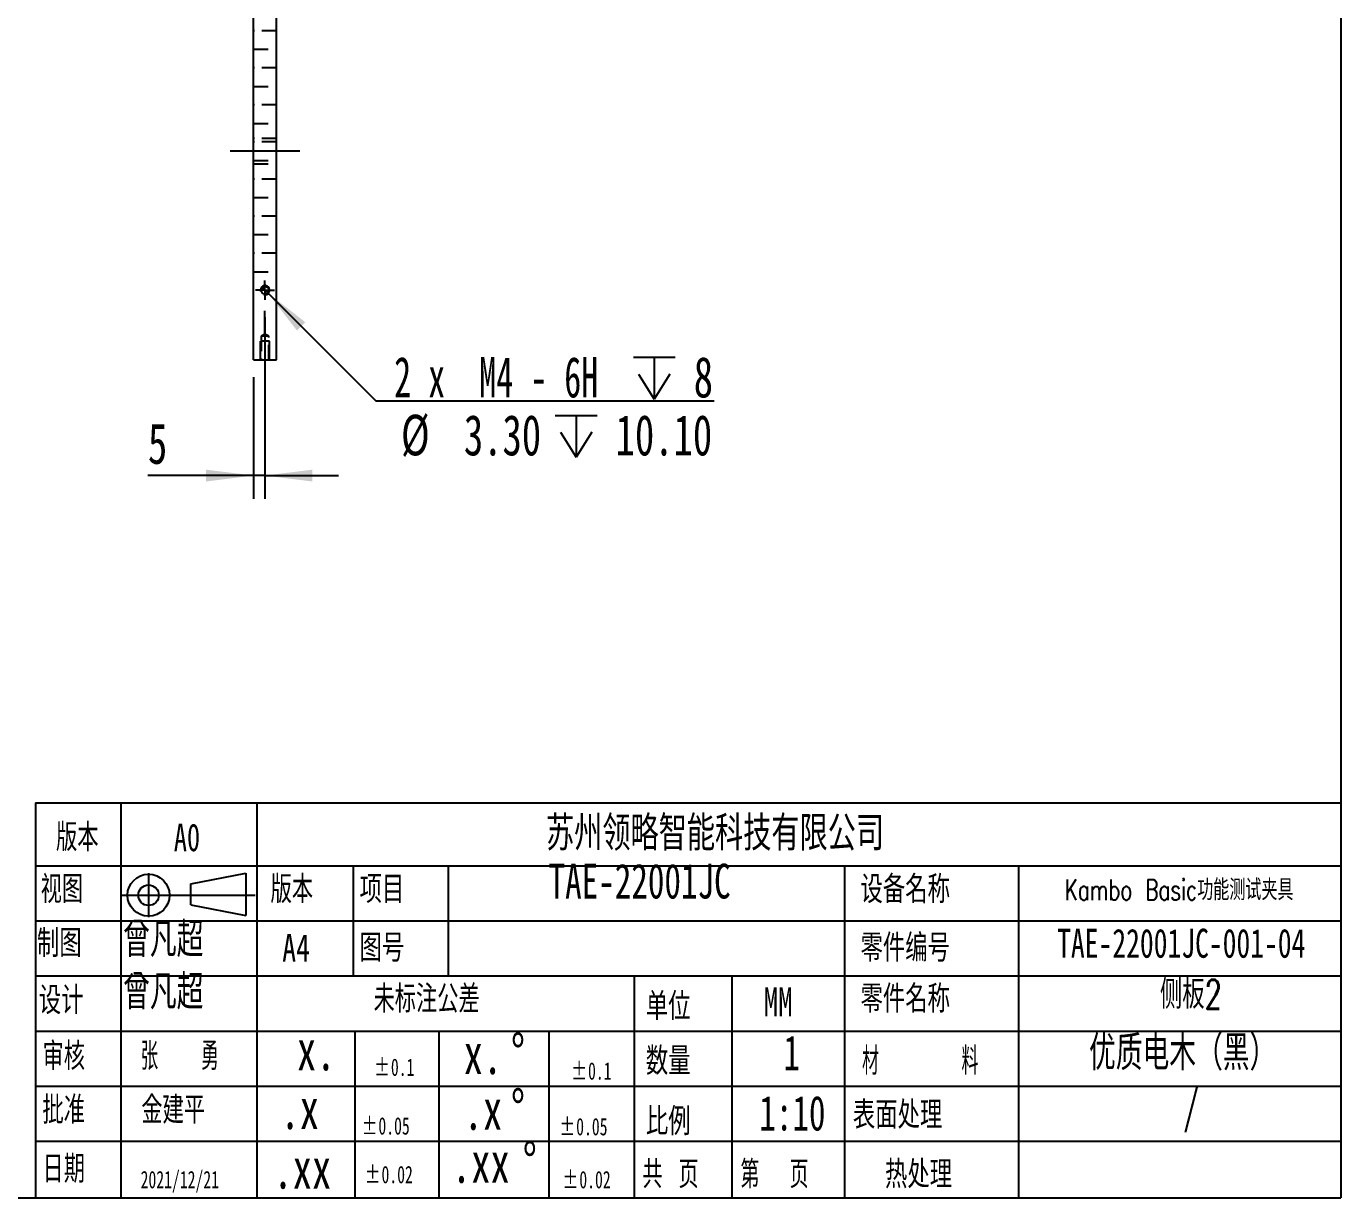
# Model space of a CAD drawing. Extents: x 2 to 292, y 3 to 207.
# Drawn here: x 178.7 to 292.2, y 3.1 to 104.2 of the extents above; entities that cross this region are included whole.
import ezdxf

# ---------------------------------------------------------------- set-up
doc = ezdxf.new("R2010")
doc.units = 0
for name, pattern in [('SLD-中心线', [34.29, 30.48, -1.27, 1.27, -1.27]), ('SLD-实线', [0]), ('SLD-虚线', [1.905, 1.27, -0.635])]:
    doc.linetypes.add(name, pattern=pattern)
doc.layers.get('0').update_dxf_attribs({"linetype": 'CONTINUOUS'})
for name, color, linetype in [('FORMAT', 7, 'SLD-实线'), ('图层1', 5, 'SLD-中心线'), ('图层7', 7, 'SLD-实线'), ('图框', 7, 'SLD-实线'), ('粗实线', 7, 'SLD-实线')]:
    doc.layers.add(name, color=color, linetype=linetype)
doc.styles.add('SLDTEXTSTYLE0', font='TXT', dxfattribs={"width": 0.7, "bigfont": 'bigfont'})
doc.styles.add('SLDTEXTSTYLE1', font='TXT', dxfattribs={"width": 0.736842, "bigfont": 'bigfont'})
doc.styles.add('SLDTEXTSTYLE11', font='TXT', dxfattribs={"width": 0.616667})
doc.styles.add('SLDTEXTSTYLE2', font='TXT', dxfattribs={"width": 0.7})
doc.styles.add('SLDTEXTSTYLE3', font='TXT', dxfattribs={"width": 0.663})
doc.styles.add('SLDTEXTSTYLE4', font='TXT', dxfattribs={"width": 0.559211, "bigfont": 'bigfont'})
doc.styles.add('SLDTEXTSTYLE5', font='TXT', dxfattribs={"width": 0.736842})
doc.styles.add('SLDTEXTSTYLE7', font='TXT', dxfattribs={"width": 0.657895, "bigfont": 'bigfont'})
doc.styles.add('SLDTEXTSTYLE8', font='TXT', dxfattribs={"width": 0.618421, "bigfont": 'bigfont'})
doc.styles.add('SLDTEXTSTYLE9', font='TXT', dxfattribs={"width": 0.58, "bigfont": 'bigfont'})
doc.dimstyles.new('SLDDIMSTYLE1', dxfattribs={"dimtxt": 3.5, "dimasz": 4.08, "dimexe": 0, "dimexo": 0.0625, "dimgap": 0.875, "dimtad": 2, "dimlfac": 5, "dimrnd": 1e-09, "dimzin": 12, "dimtxsty": 'SLDTEXTSTYLE2', "dimsah": 1, "dimcen": 0.09, "dimazin": 3, "dimtfac": 1, "dimtmove": 0, "dimatfit": 3, "dimtolj": 1, "dimtzin": 12})
doc.dimstyles.new('SLDDIMSTYLE5', dxfattribs={"dimtxt": 3.5, "dimasz": 4.08, "dimexe": 0, "dimexo": 0.0625, "dimgap": 0.875, "dimtad": 0, "dimtih": 1, "dimtoh": 1, "dimdec": 6, "dimlfac": 5, "dimrnd": 1e-09, "dimzin": 12, "dimtxsty": 'SLDTEXTSTYLE2', "dimblk1": 'NONE', "dimsah": 1, "dimcen": 0, "dimazin": 3, "dimtfac": 1, "dimtmove": 0, "dimatfit": 3, "dimtolj": 1, "dimtzin": 12})

# ---------------------------------------------------------------- blocks, each defined once
blk = doc.blocks.new('SW_NOTE_0')
at = {"layer": '图层7', "color": 0, "char_height": 1.5, "attachment_point": 1, "style": 'SLDTEXTSTYLE3'}
for s, insert in [('%%p', (0, 1.93)), ('0.05', (1.44, 1.93))]:
    blk.add_mtext(s, dxfattribs=dict(at, insert=insert))
blk = doc.blocks.new('SW_NOTE_1')
at = {"layer": '图层7', "color": 0, "char_height": 1.5, "attachment_point": 1, "style": 'SLDTEXTSTYLE3'}
for s, insert in [('%%p', (0, 1.93)), ('0.02', (1.44, 1.93))]:
    blk.add_mtext(s, dxfattribs=dict(at, insert=insert))
blk = doc.blocks.new('SW_NOTE_2')
at = {"layer": '图层7', "color": 0, "char_height": 1.5, "attachment_point": 1, "style": 'SLDTEXTSTYLE3'}
for s, insert in [('%%p', (0, 1.93)), ('0.1', (1.44, 1.93))]:
    blk.add_mtext(s, dxfattribs=dict(at, insert=insert))
blk = doc.blocks.new('SW_NOTE_4')
at = {"layer": '图层7', "color": 0, "char_height": 3.5, "attachment_point": 1, "style": 'SLDTEXTSTYLE2'}
for s, insert in [('%%d', (4.07, 4.51)), ('.x', (0, 4.51))]:
    blk.add_mtext(s, dxfattribs=dict(at, insert=insert))
blk = doc.blocks.new('SW_NOTE_5')
at = {"layer": '图层7', "color": 0, "char_height": 3.5, "attachment_point": 1, "style": 'SLDTEXTSTYLE2'}
for s, insert in [('%%d', (4.07, 4.51)), ('x.', (0, 4.51))]:
    blk.add_mtext(s, dxfattribs=dict(at, insert=insert))
blk = doc.blocks.new('SW_NOTE_6')
at = {"layer": '图层7', "color": 0, "char_height": 3.5, "attachment_point": 1, "style": 'SLDTEXTSTYLE2'}
for s, insert in [('%%d', (6.11, 4.51)), ('.xx', (0, 4.51))]:
    blk.add_mtext(s, dxfattribs=dict(at, insert=insert))
blk = doc.blocks.new('SW_NOTE_7')
at = {"layer": '图层7', "color": 0, "char_height": 1.5, "attachment_point": 1, "style": 'SLDTEXTSTYLE3'}
for s, insert in [('%%p', (0, 1.93)), ('0.1', (1.44, 1.93))]:
    blk.add_mtext(s, dxfattribs=dict(at, insert=insert))
blk = doc.blocks.new('SW_NOTE_8')
at = {"layer": '图层7', "color": 0, "char_height": 1.5, "attachment_point": 1, "style": 'SLDTEXTSTYLE3'}
for s, insert in [('%%p', (0, 1.93)), ('0.05', (1.44, 1.93))]:
    blk.add_mtext(s, dxfattribs=dict(at, insert=insert))
blk = doc.blocks.new('SW_NOTE_9')
at = {"layer": '图层7', "color": 0, "char_height": 1.5, "attachment_point": 1, "style": 'SLDTEXTSTYLE3'}
for s, insert in [('%%p', (0, 1.93)), ('0.02', (1.44, 1.93))]:
    blk.add_mtext(s, dxfattribs=dict(at, insert=insert))
blk = doc.blocks.new('_D_19')
at = {"layer": '图框', "color": 5}
for p, q in [((199.35, 79.11), (199.35, 63.44)), ((198.35, 73.94), (198.35, 63.44)), ((198.35, 65.44), (189.25, 65.44)), ((199.35, 65.44), (198.35, 65.44)), ((199.35, 65.44), (205.7, 65.44))]:
    blk.add_line(p, q, dxfattribs=at)
for points in [[(198.35, 65.44), (194.27, 65.95), (194.27, 64.93)], [(199.35, 65.44), (203.43, 64.93), (203.43, 65.95)]]:
    blk.add_solid(points, dxfattribs=at)
at = {"layer": '图框', "color": 5, "insert": (189.25, 69.95), "char_height": 3.5, "attachment_point": 1, "style": 'SLDTEXTSTYLE2'}
blk.add_mtext('5', dxfattribs=at)
blk = doc.blocks.new('SW_SYMBOL_HOLE_DEPTH')
at = {"layer": '图框', "color": 0}
for p, q in [((0, 875), (800, 875)), ((400, 875), (400, 75)), ((100, 555), (400, 75)), ((700, 555), (400, 75))]:
    blk.add_line(p, q, dxfattribs=at)
blk = doc.blocks.new('_D_20')
at = {"layer": '图框', "color": 5}
for p, q in [((199.12, 81.68), (199.59, 81.21)), ((199.59, 81.21), (208.91, 71.88)), ((208.91, 71.88), (238.11, 71.88))]:
    blk.add_line(p, q, dxfattribs=at)
blk.add_solid([(199.59, 81.21), (202.11, 77.96), (202.83, 78.68)], dxfattribs=at)
at = {"layer": '图框', "color": 5, "xscale": 0.004511737089201878, "yscale": 0.004511737089201878, "zscale": 0.004511737089201878}
for p in [(231.15, 71.7), (224.41, 66.69)]:
    blk.add_blockref('SW_SYMBOL_HOLE_DEPTH', p, dxfattribs=at)
at = {"layer": '图框', "color": 5, "char_height": 3.5, "attachment_point": 1}
for s, insert, style in [('2 x  M4 - 6H', (210.5, 75.69), 'SLDTEXTSTYLE11'), ('8', (236.36, 75.69), 'SLDTEXTSTYLE2'), ('%%c', (211.09, 70.69), 'SLDTEXTSTYLE2'), ('3.30', (216.52, 70.68), 'SLDTEXTSTYLE2'), ('10.10', (229.62, 70.68), 'SLDTEXTSTYLE2')]:
    blk.add_mtext(s, dxfattribs=dict(at, insert=insert, style=style))
blk = doc.blocks.new('_NONE')
blk = doc.blocks.new('SW_CENTERMARKSYMBOL_11')
at = {"layer": '图框', "color": 0}
for p, q in [((-0.5, 0), (-0.83, 0)), ((0, 0), (-0.5, 0)), ((0, 0.5), (0, 0.83)), ((0, 0), (0, 0.5)), ((0, 0), (0, -0.5)), ((0, 0), (0.5, 0)), ((0.5, 0), (0.83, 0)), ((0, -0.5), (0, -0.83))]:
    blk.add_line(p, q, dxfattribs=at)

msp = doc.modelspace()

# ---------------------------------------------------------------- linework, layer by layer
at = {"color": 7, "linetype": 'SLD-实线'}
for p, q in [((198.35175213, 75.44225893), (198.35175213, 111.44226036)), ((200.35175209, 75.44225893), (200.35175209, 111.44226036)), ((198.95175211, 75.44225965), (198.95175211, 77.04225965)), ((198.95175211, 75.44225965), (198.95175211, 77.04225965)), ((198.95175211, 75.44225965), (198.95175211, 77.04225965)), ((199.75175211, 75.44225965), (199.75175211, 77.04225965)), ((199.75175211, 75.44225965), (199.75175211, 77.04225965)), ((199.75175211, 75.44225965), (199.75175211, 77.04225965)), ((198.35175213, 75.44225893), (200.35175209, 75.44225893))]:
    msp.add_line(p, q, dxfattribs=at)
at = {"color": 7, "linetype": 'SLD-虚线'}
for p, q in [((200.35175209, 103.84225986), (198.35175213, 103.84225986)), ((198.35175213, 102.2422596), (200.35175209, 102.2422596)), ((200.35175209, 100.64225934), (198.35175213, 100.64225934)), ((198.35175213, 99.04225982), (200.35175209, 99.04225982)), ((200.35175209, 97.44225956), (198.35175213, 97.44225956)), ((198.35175213, 95.84225967), (200.35175209, 95.84225967)), ((200.35175209, 94.54225964), (198.35175213, 94.54225964)), ((200.35175209, 94.24225969), (198.35175213, 94.24225969)), ((198.35175213, 92.64225961), (200.35175209, 92.64225961)), ((198.35175213, 92.34225966), (200.35175209, 92.34225966)), ((200.35175209, 91.04225963), (198.35175213, 91.04225963)), ((198.35175213, 89.44225974), (200.35175209, 89.44225974)), ((200.35175209, 87.84225948), (198.35175213, 87.84225948)), ((198.35175213, 86.24225996), (200.35175209, 86.24225996)), ((200.35175209, 84.6422597), (198.35175213, 84.6422597)), ((198.35175213, 83.04225943), (200.35175209, 83.04225943)), ((199.35175211, 77.66054414), (199.02175211, 77.46226035)), ((199.35175211, 77.46226035), (199.02175211, 77.46226035)), ((199.02175211, 77.46226035), (199.02175211, 75.44225893)), ((199.68175211, 77.46226035), (199.35175211, 77.66054414)), ((199.68175211, 77.46226035), (199.35175211, 77.46226035)), ((199.68175211, 75.44225893), (199.68175211, 77.46226035)), ((199.75175211, 77.04225965), (198.95175211, 77.04225965)), ((199.75175211, 77.04225965), (198.95175211, 77.04225965)), ((199.75175211, 77.04225965), (198.95175211, 77.04225965))]:
    msp.add_line(p, q, dxfattribs=at)
at = {"color": 7, "linetype": 'SLD-实线'}
msp.add_circle((199.35175211, 81.44225965), 0.33, dxfattribs=at)
msp.add_arc((199.35175211, 81.44225965), 0.4, 255, 195, dxfattribs=at)
msp.add_arc((199.35175211, 81.44225965), 0.4, 255, 195, dxfattribs=at)
at = {"layer": 'FORMAT'}
for p, q in [((186.91053514, 37.1977449), (186.91053514, 3.09596976)), ((198.66076351, 37.1977449), (198.66076351, 3.09596976)), ((179.55257361, 31.7584837), (292.20335529, 31.7584837)), ((192.95125628, 30.20082962), (197.68880438, 31.12592939)), ((197.68880438, 31.12592939), (197.68880438, 27.45903643)), ((206.95141482, 31.7584837), (206.95141482, 22.2446521)), ((215.15452135, 31.7584837), (215.15452135, 22.2446521)), ((249.36194674, 31.7584837), (249.36194674, 3.09596976)), ((264.39954193, 31.7584837), (264.39954193, 3.09596976)), ((192.95125628, 28.38413619), (192.95125628, 30.20082962)), ((192.95125628, 28.38413619), (197.68880438, 27.45903643)), ((179.55257361, 27.0015679), (292.20335529, 27.0015679)), ((179.55257361, 22.2446521), (292.20335529, 22.2446521)), ((231.2090054, 22.2446521), (231.2090054, 3.09596976)), ((239.68998533, 3.09596976), (239.68998533, 22.2446521)), ((179.55257361, 17.4877363), (292.20335529, 17.4877363)), ((207.10225364, 17.4877363), (207.10225364, 3.09596976)), ((214.37115388, 17.4877363), (214.37115388, 3.09596976)), ((223.83820805, 17.4877363), (223.83820805, 3.09596976)), ((179.55257361, 12.7308205), (292.20335529, 12.7308205)), ((179.55257361, 7.9739047), (292.20335529, 7.9739047))]:
    msp.add_line(p, q, dxfattribs=at)
at = {"layer": 'FORMAT', "linetype": 'SLD-中心线'}
for p, q in [((189.30225283, 31.12102506), (189.30225283, 27.30417597)), ((186.91053514, 29.21260052), (198.51770598, 29.21260052))]:
    msp.add_line(p, q, dxfattribs=at)
at = {"layer": 'FORMAT'}
for radius in [1.81265621, 0.88755645]:
    msp.add_circle((189.30225283, 29.21260052), radius, dxfattribs=at)
at = {"layer": '图框', "color": 5, "linetype": 'SLD-中心线', "ltscale": 2}
for p, q in [((202.35175211, 93.44225965), (196.35175211, 93.44225965)), ((199.35175211, 77.46225965), (199.35175211, 79.66054365)), ((199.35175211, 77.46225965), (199.35175211, 73.44225965))]:
    msp.add_line(p, q, dxfattribs=at)
at = {"layer": '粗实线', "color": 5}
for p in [(292.20335529, 206.5709215), (2.20335337, 3.09596976)]:
    msp.add_line(p, (292.20335529, 3.09596976), dxfattribs=at)
at = {"layer": '粗实线'}
for q in [(179.55257361, 3.09596976), (292.20335529, 37.1977449)]:
    msp.add_line((179.55257361, 37.1977449), q, dxfattribs=at)

# ---------------------------------------------------------------- block references
at = {"layer": '图层7'}
for name, p in [('SW_NOTE_5', (216.50096363, 12.75559296)), ('SW_NOTE_2', (208.78053651, 13.18428056)), ('SW_NOTE_7', (225.79396864, 12.86045409)), ('SW_NOTE_4', (216.50096363, 7.94794693)), ('SW_NOTE_0', (207.69928637, 8.11751465)), ('SW_NOTE_8', (224.77255355, 8.05280806)), ('SW_NOTE_6', (215.48256077, 3.37281735)), ('SW_NOTE_1', (207.97011963, 3.91751363)), ('SW_NOTE_9', (225.04338681, 3.47767848))]:
    msp.add_blockref(name, p, dxfattribs=at)
at = {"layer": '图框', "color": 5}
msp.add_blockref('SW_CENTERMARKSYMBOL_11', (199.35175211, 81.44225965), dxfattribs=at)

# ---------------------------------------------------------------- texts
at = {"layer": 'FORMAT', "char_height": 2.38125, "attachment_point": 2, "style": 'SLDTEXTSTYLE0'}
for s, insert in [('\\M+194C5\\M+1967B', (183.15019978, 35.39475263)), ('\\M+196A2标\\M+1928D\\M+18CF6\\M+18DB7', (213.30359169, 21.45267775))]:
    msp.add_mtext(s, dxfattribs=dict(at, insert=insert))
at = {"layer": 'FORMAT', "color": 5, "insert": (192.61830553, 35.39475268), "char_height": 2.38125, "attachment_point": 2, "style": 'SLDTEXTSTYLE2'}
msp.add_mtext('A0', dxfattribs=at)
at = {"layer": '图层1'}
for s, insert, char_height, attachment_point, style in [('TAE-22001JC', (231.6854984, 31.92766345), 3, 2, 'SLDTEXTSTYLE2'), ('Kambo Basic\\M+18CF7\\M+1945C测试夹\\M+18BEF', (278.25251922, 30.57744909), 1.8, 2, 'SLDTEXTSTYLE0'), ('\\M+1915C\\M+1967D\\M+192B4', (187.11004352, 26.87743113), 3, 1, 'SLDTEXTSTYLE0'), ('TAE-22001JC-001-04', (278.44251509, 26.31484177), 2.5, 2, 'SLDTEXTSTYLE2'), ('\\M+1915C\\M+1967D\\M+192B4', (187.11004352, 22.3486825), 3, 1, 'SLDTEXTSTYLE0'), ('侧\\M+194C22', (279.27647304, 21.91040722), 2.5, 2, 'SLDTEXTSTYLE0'), ('1', (244.82181763, 17.10553057), 3, 2, 'SLDTEXTSTYLE2'), ('优质电\\M+196D8\\M+18169\\M+1FC4B\\M+1816A', (278.56305726, 17.10553074), 3, 2, 'SLDTEXTSTYLE0'), ('/', (279.30295579, 12.4618011), 3, 2, 'SLDTEXTSTYLE2'), ('1:10', (244.87494266, 11.89709443), 3, 2, 'SLDTEXTSTYLE2')]:
    msp.add_mtext(s, dxfattribs=dict(at, insert=insert, char_height=char_height, attachment_point=attachment_point, style=style))
at = {"layer": '图层7', "attachment_point": 1}
for s, insert, char_height, style in [('苏\\M+18F42领\\M+197AA\\M+19271\\M+1945C\\M+189C8\\M+18B5A\\M+1974C\\M+18CC0\\M+18CF6\\M+18E69', (223.60766877, 36.06507163), 3, 'SLDTEXTSTYLE1'), ('视图', (179.98815345, 30.90734463), 2.38125, 'SLDTEXTSTYLE0'), ('\\M+194C5\\M+1967B', (199.83327489, 30.90734463), 2.38125, 'SLDTEXTSTYLE0'), ('项\\M+196DA', (207.51761991, 30.90734463), 2.38125, 'SLDTEXTSTYLE1'), ('设备\\M+196BC\\M+18FCC', (250.75336199, 30.90734463), 2.38125, 'SLDTEXTSTYLE1'), ('\\M+190A7图', (179.67065348, 26.24513642), 2.38125, 'SLDTEXTSTYLE1'), ('\\M+197EB\\M+18C8F编\\M+18D86', (250.75336199, 25.85711231), 2.38125, 'SLDTEXTSTYLE1'), ('A4', (200.84089629, 25.85711231), 2.38125, 'SLDTEXTSTYLE5'), ('图\\M+18D86', (207.51761991, 25.85711231), 2.38125, 'SLDTEXTSTYLE1'), ('设计', (179.82940346, 21.32836368), 2.38125, 'SLDTEXTSTYLE1'), ('\\M+197EB\\M+18C8F\\M+196BC\\M+18FCC', (250.75336199, 21.45267775), 2.38125, 'SLDTEXTSTYLE1'), ('单\\M+188CA', (232.22978407, 20.80397018), 2.38125, 'SLDTEXTSTYLE1'), ('MM', (242.39487197, 21.26169976), 2.5, 'SLDTEXTSTYLE5'), ('审\\M+18A6A', (180.14690343, 16.50824819), 2.38125, 'SLDTEXTSTYLE0'), ('张   \\M+19745', (188.61773589, 16.50824819), 2.38125, 'SLDTEXTSTYLE9'), ('x.', (202.10966381, 17.59115646), 3.5, 'SLDTEXTSTYLE2'), ('\\M+19094\\M+197CA', (232.22978407, 16.08521175), 2.38125, 'SLDTEXTSTYLE1'), ('\\M+18DDE      \\M+197BF', (250.8856531, 16.08521175), 2.38125, 'SLDTEXTSTYLE4'), ('\\M+194E1\\M+18F79', (180.14690343, 11.86387207), 2.38125, 'SLDTEXTSTYLE0'), ('\\M+18BE0\\M+18C9A\\M+195BD', (188.67773511, 11.86387207), 2.38125, 'SLDTEXTSTYLE0'), ('.x', (200.68365282, 12.52439055), 3.5, 'SLDTEXTSTYLE2'), ('\\M+1955C\\M+196CA处\\M+1979D', (250.09352168, 11.44148228), 2.38125, 'SLDTEXTSTYLE1'), ('\\M+194E4\\M+197E1', (232.22978407, 10.87677561), 2.38125, 'SLDTEXTSTYLE1'), ('\\M+193FA\\M+18AFA', (180.14690343, 6.7635277), 2.38125, 'SLDTEXTSTYLE0'), ('.xx', (200.07285808, 7.3845543), 3.5, 'SLDTEXTSTYLE2'), ('\\M+18BA4 页', (231.93718833, 6.30164603), 2.38125, 'SLDTEXTSTYLE7'), ('\\M+191E6  页', (240.4032064, 6.30164603), 2.38125, 'SLDTEXTSTYLE8'), ('热处\\M+1979D', (252.87008895, 6.30164603), 2.38125, 'SLDTEXTSTYLE1'), ('2021/12/21', (188.61773589, 5.41128007), 1.5, 'SLDTEXTSTYLE3')]:
    msp.add_mtext(s, dxfattribs=dict(at, insert=insert, char_height=char_height, style=style))

# ---------------------------------------------------------------- dimensions: what is measured, and where the dimension line sits
at = {"layer": '图框', "color": 5}
dim = msp.add_linear_dim(base=(198.35175211, 65.44225965), p1=(199.35175211, 80.61225965), p2=(198.35175211, 75.44225965), dimstyle='SLDDIMSTYLE1', dxfattribs=at)
dim.commit()
dim.dimension.update_dxf_attribs({"geometry": '_D_19', "text_midpoint": (190.02046644, 65.44225965), "dimtype": 160})
dim = msp.add_diameter_dim_2p(p1=(199.11842695, 81.67562496), p2=(199.58507727, 81.20889434), text='2 x  M4 - 6H {\\fGDT;x} 8\\P%%c 3.30 {\\fGDT;x} 10.10\\P', dimstyle='SLDDIMSTYLE5', override={"dimpost": '<>'}, dxfattribs=at)
dim.commit()
dim.dimension.update_dxf_attribs({"geometry": '_D_20', "text_midpoint": (224.30393042, 71.18060885), "dimtype": 163})

doc.saveas('drawing.dxf')
